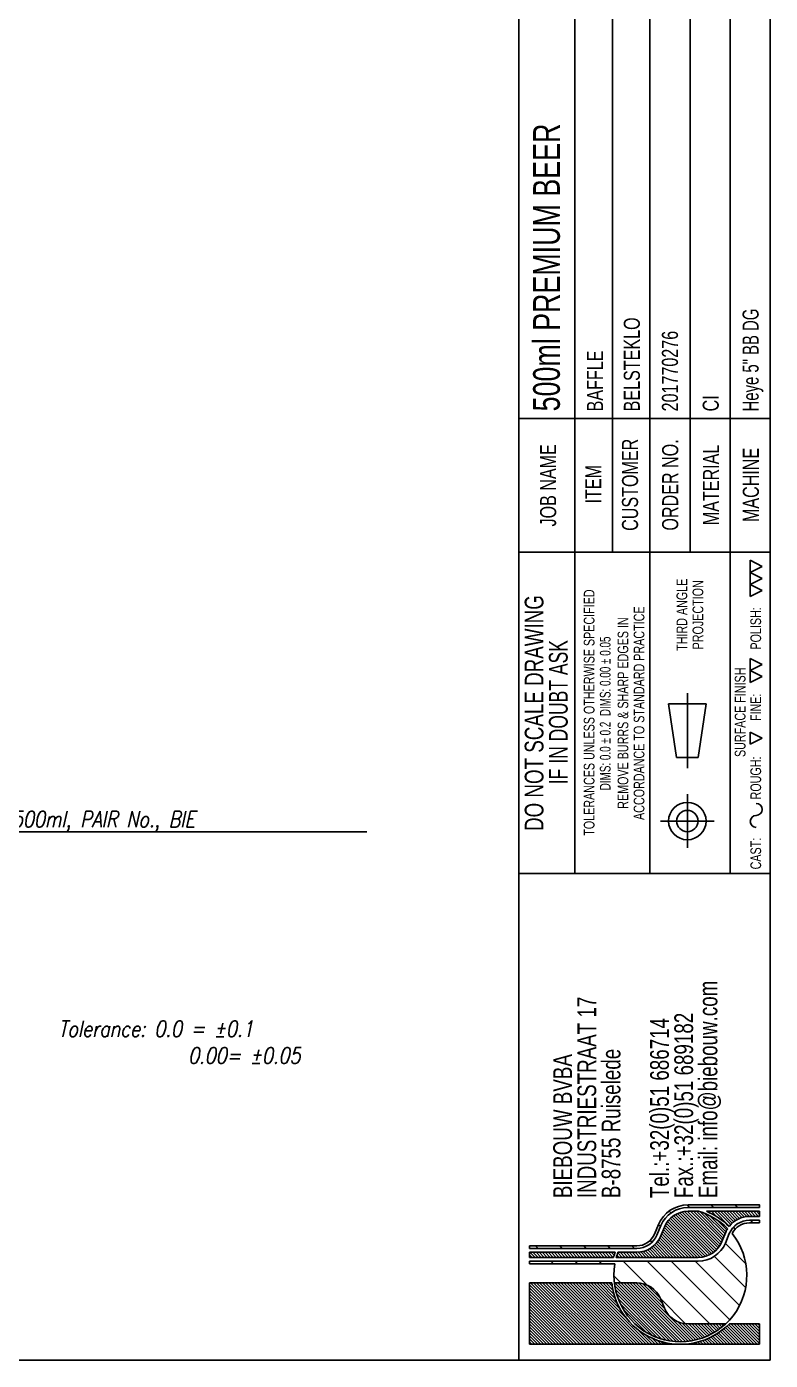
# Model space of a CAD drawing. Header units: millimetres. Extents: x 5 to 286, y 5 to 409.
# Drawn here: x 147.1 to 286, y 5 to 254.2 of the extents above; entities that cross this region are included whole.
import ezdxf

# ---------------------------------------------------------------- set-up
doc = ezdxf.new("R2010")
doc.units = ezdxf.units.MM
doc.header["$LTSCALE"] = 0.2
for name, color, linetype in [('DIMENSIONS', 2, 'Continuous'), ('HATCH', 3, 'Continuous'), ('TEXT', 2, 'Continuous')]:
    doc.layers.add(name, color=color, linetype=linetype)
doc.layers.add('OUTLINE', color=7, linetype='Continuous', lineweight=25)
doc.styles.add('ITALICT', font='italict', dxfattribs={"width": 0.8, "height": 3})
doc.styles.add('SLDTEXTSTYLE0', font='TXT', dxfattribs={"width": 0.75})
doc.styles.add('SLDTEXTSTYLE1', font='TXT', dxfattribs={"width": 0.6911764705882353})
doc.styles.add('SLDTEXTSTYLE2', font='TXT', dxfattribs={"width": 0.7})
doc.styles.add('SLDTEXTSTYLE4', font='TXT', dxfattribs={"width": 0.6923076923076923})
pattern_1 = [(135, (294, -3), (-0.2806330037834111, -0.280633003783411), [])]
pattern_2 = [(135.0000000000001, (294, -3), (-2.245064030267284, -2.245064030267292), [])]

# ---------------------------------------------------------------- blocks, each defined once
blk = doc.blocks.new('SW_NOTE_0')
at = {"layer": 'TEXT', "color": 0, "char_height": 3.5, "attachment_point": 1, "style": 'SLDTEXTSTYLE0'}
for s, insert in [('BIEBOUW BVBA', (0, 4.497652582159624)), ('INDUSTRIESTRAAT 17', (0, -0.02804194829763434)), ('B-8755 Ruiselede', (0, -4.553736478754892)), ('Tel.:+32(0)51 686714', (0, -13.60512553966941)), ('Fax.:+32(0)51 689182', (0, -18.13082007012667)), ('Email: info@biebouw.com', (0, -22.65651460058393))]:
    blk.add_mtext(s, dxfattribs=dict(at, insert=insert))
blk = doc.blocks.new('SW_NOTE_1')
at = {"layer": 'TEXT', "color": 0, "char_height": 2, "attachment_point": 2, "style": 'SLDTEXTSTYLE0'}
for s, insert in [('THIRD ANGLE', (8.34375000000001, 2.5700871898055)), ('PROJECTION', (8.329166397452347, -0.4299128362715322))]:
    blk.add_mtext(s, dxfattribs=dict(at, insert=insert))
blk = doc.blocks.new('SW_NOTE_2')
at = {"layer": 'TEXT', "color": 0, "char_height": 2, "attachment_point": 2, "style": 'SLDTEXTSTYLE0'}
for s, insert in [('REMOVE BURRS & SHARP EDGES IN', (21.78125, 2.570087189805503)), ('ACCORDANCE TO STANDARD PRACTICE', (21.7472258657217, -0.4299128362715288))]:
    blk.add_mtext(s, dxfattribs=dict(at, insert=insert))
blk = doc.blocks.new('SW_NOTE_3')
at = {"layer": 'TEXT', "color": 0, "char_height": 2, "attachment_point": 2}
for s, insert, style in [('TOLERANCES UNLESS OTHERWISE SPECIFIED', (27.09375, 2.570087189805503), 'SLDTEXTSTYLE0'), ('DIMS: 0.0 ± 0.2  DIMS: 0.00 ± 0.05', (26.93194648623468, -0.4299128362715288), 'SLDTEXTSTYLE1')]:
    blk.add_mtext(s, dxfattribs=dict(at, insert=insert, style=style))
blk = doc.blocks.new('SW_NOTE_4')
at = {"layer": 'TEXT', "color": 0, "char_height": 3.5, "attachment_point": 2}
for s, insert, style in [('DO NOT SCALE DRAWING', (28.71093750000001, 4.497652582159624), 'SLDTEXTSTYLE0'), ('IF IN DOUBT ASK', (28.89079850912093, -0.02804194829763434), 'SLDTEXTSTYLE2')]:
    blk.add_mtext(s, dxfattribs=dict(at, insert=insert, style=style))

msp = doc.modelspace()

# ---------------------------------------------------------------- hatches: boundary and pattern name
at = {"layer": 'HATCH'}
h = msp.add_hatch(dxfattribs=at)
h.set_pattern_fill('LINE', color=256, scale=1.000000000000001, angle=135.0000000000001, style=0)
h.set_pattern_definition(pattern_2)
edge = h.paths.add_edge_path(flags=0)
edge.add_line((283.9999999999998, 34.03888888888832), (270.6222222222223, 34.03888888888832))
edge.add_arc((270.6222222222223, 28.06666666666604), 5.972222222222335, 90, 157.3801350519616)
edge.add_line((265.1094017094015, 30.36367521367447), (264.3743589743587, 28.59957264957227))
edge.add_arc((261.0666666666667, 29.97777777777719), 3.583333333332774, 270.0000000000091, 337.38013505196005, ccw=False)
edge.add_line((261.0666666666673, 26.39444444444462), (241.000000000001, 26.39444444444462))
edge.add_line((241.0000000000011, 26.39444444444462), (241.0000000000011, 25.91666666666665))
edge.add_line((241.0000000000011, 25.91666666666674), (261.0666666666674, 25.91666666666675))
edge.add_arc((261.0666666666667, 29.97777777777719), 4.061111111110744, 270.0000000000089, 337.380135051955)
edge.add_line((264.8153846153843, 28.41581196581114), (265.5504273504271, 30.17991452991379))
edge.add_arc((270.6222222222223, 28.06666666666604), 5.494444444444536, 89.9999999999992, 157.3801350519609, ccw=False)
edge.add_line((270.6222222222223, 33.56111111111045), (283.9999999999998, 33.56111111111045))
edge.add_line((283.9999999999998, 33.56111111111045), (283.9999999999998, 34.03888888888824))
h = msp.add_hatch(dxfattribs=at)
h.set_pattern_fill('ANSI31', color=256, scale=0.125, angle=90, style=0)
h.set_pattern_definition(pattern_1)
edge = h.paths.add_edge_path(flags=0)
edge.add_line((261.0666666666667, 25.20000000000016), (257.5346362342449, 25.20000000000016))
edge.add_arc((269.188888888888, 20.89999999999986), 12.42222222222142, 159.7477532578104, 164.3815017243516)
edge.add_line((257.2253485978089, 24.24444444444407), (272.5333333333331, 24.24444444444407))
edge.add_arc((272.5333333333335, 29.02222222222201), 4.777777777777787, 269.9999999999947, 337.3801350519655)
edge.add_line((276.9435897435899, 27.18461538461565), (277.6786324786327, 28.94871794871874))
edge.add_arc((282.0888888888895, 27.11111111111177), 4.77777777777832, 148.2075319509765, 157.3801350519587, ccw=False)
edge.add_arc((269.188888888888, 20.89999999999986), 12.42222222222245, 44.63857984553064, 74.05763139437076)
edge.add_line((272.6009046936366, 32.84444444444443), (270.6222222222223, 32.84444444444443))
edge.add_arc((270.6222222222223, 28.06666666666604), 4.777777777778299, 90, 157.3801350519547)
edge.add_line((266.2119658119657, 29.90427350427342), (265.4769230769234, 28.14017094017078))
edge.add_arc((261.0666666666667, 29.97777777777719), 4.777777777777462, 270, 337.38013505196443, ccw=False)
h = msp.add_hatch(dxfattribs=at)
h.set_pattern_fill('ANSI31', color=256, scale=0.125, angle=90, style=0)
h.set_pattern_definition(pattern_1)
edge = h.paths.add_edge_path(flags=0)
edge.add_arc((269.188888888888, 20.89999999999986), 12.90000000000028, 45.037547416076904, 67.80839343372293, ccw=False)
edge.add_arc((282.0888888888895, 27.11111111111177), 4.777777777777994, 89.9999999999992, 142.3787448133393, ccw=False)
edge.add_line((282.0888888888895, 31.88888888888971), (284.0000000000003, 31.88888888888971))
edge.add_line((284.0000000000003, 31.88888888888971), (283.9999999999998, 32.84444444444446))
edge.add_line((283.9999999999998, 32.84444444444443), (274.0612853129888, 32.84444444444443))
h = msp.add_hatch(dxfattribs=at)
h.set_pattern_fill('LINE', color=256, scale=1.000000000000001, angle=135.0000000000001, style=0)
h.set_pattern_definition(pattern_2)
edge = h.paths.add_edge_path(flags=0)
edge.add_line((241.0000000000002, 23.04999999999973), (256.9541389961342, 23.04999999999973))
edge.add_arc((269.188888888888, 20.89999999999986), 12.42222222222082, 170.0332336997553, 186.6258095648188)
edge.add_line((256.8496360551948, 19.46666666666761), (261.0666666666669, 19.46666666666761))
edge.add_arc((261.0666666666666, 14.68888888888955), 4.77777777777799, 22.6198649480404, 89.99999999999659, ccw=False)
edge.add_line((265.4769230769232, 16.52649572649648), (266.2119658119657, 14.76239316239371))
edge.add_arc((270.6222222222223, 16.60000000000014), 4.777777777777617, 202.6198649480355, 270)
edge.add_line((270.6222222222223, 11.82222222222265), (277.6686032446651, 11.82222222222265))
edge.add_arc((269.188888888888, 20.89999999999986), 12.42222222222082, 313.0490798002419, 398.804006026696)
edge.add_arc((282.0888888888895, 27.11111111111177), 3.583333333333259, 89.99999999999909, 153.9546694393015, ccw=False)
edge.add_line((282.0888888888895, 30.69444444444503), (284.0000000000003, 30.69444444444503))
edge.add_line((284.0000000000003, 30.69444444444503), (284.0000000000003, 31.1722222222226))
edge.add_line((284.0000000000003, 31.17222222222256), (282.0888888888896, 31.17222222222256))
edge.add_arc((282.0888888888895, 27.11111111111177), 4.061111111110832, 90.00000000000081, 157.380135051969)
edge.add_line((278.3401709401717, 28.67307692307691), (277.6051282051289, 26.90897435897426))
edge.add_arc((272.5333333333335, 29.02222222222201), 5.494444444445089, 269.99999999999454, 337.3801350519619, ccw=False)
edge.add_line((272.5333333333331, 23.52777777777681), (241.0000000000003, 23.52777777777681))
edge.add_line((241.0000000000002, 23.52777777777681), (241.0000000000002, 23.04999999999969))
h = msp.add_hatch(dxfattribs=at)
h.set_pattern_fill('ANSI31', color=256, scale=0.125, angle=90, style=0)
h.set_pattern_definition(pattern_1)
edge = h.paths.add_edge_path(flags=0)
edge.add_arc((269.188888888888, 20.89999999999986), 12.89999999999925, 160.5287793655065, 164.9738862408802, ccw=False)
edge.add_line((257.0266522524802, 25.20000000000016), (240.9999999999996, 25.20000000000016))
edge.add_line((240.9999999999997, 25.20000000000016), (240.9999999999997, 24.24444444444412))
edge.add_line((240.9999999999997, 24.24444444444407), (256.7299687367237, 24.24444444444407))
h = msp.add_hatch(dxfattribs=at)
h.set_pattern_fill('ANSI31', color=256, scale=0.125, angle=90, style=0)
h.set_pattern_definition(pattern_1)
edge = h.paths.add_edge_path(flags=0)
edge.add_arc((269.188888888888, 20.89999999999986), 12.89999999999979, 186.3793702084425, 270, ccw=False)
edge.add_line((256.3687658178897, 19.46666666666647), (240.9999999999996, 19.46666666666647))
edge.add_line((240.9999999999997, 19.46666666666647), (240.9999999999991, 8.000000000000247))
edge.add_line((240.9999999999991, 8.000000000000341), (269.188888888888, 8.000000000000341))
h = msp.add_hatch(dxfattribs=at)
h.set_pattern_fill('ANSI31', color=256, scale=0.125, angle=90, style=0)
h.set_pattern_definition(pattern_1)
edge = h.paths.add_edge_path(flags=0)
edge.add_line((261.0666666666669, 19.46666666666761), (256.8496360551948, 19.46666666666761))
edge.add_arc((269.188888888888, 20.89999999999986), 12.42222222222082, 186.6258095648188, 313.0490798002419)
edge.add_line((277.6686032446651, 11.82222222222265), (270.6222222222223, 11.82222222222265))
edge.add_arc((270.6222222222223, 16.60000000000014), 4.777777777777617, 202.6198649480347, 270, ccw=False)
edge.add_line((266.2119658119658, 14.76239316239378), (265.4769230769232, 16.52649572649655))
edge.add_arc((261.0666666666666, 14.68888888888955), 4.77777777777799, 22.6198649480412, 89.9999999999974)
h = msp.add_hatch(dxfattribs=at)
h.set_pattern_fill('ANSI31', color=256, scale=0.125, angle=90, style=0)
h.set_pattern_definition(pattern_1)
edge = h.paths.add_edge_path(flags=0)
edge.add_arc((269.188888888888, 20.89999999999986), 12.89999999999979, 270, 315.27508684506944, ccw=False)
edge.add_line((269.188888888888, 8.000000000000341), (283.9999999999992, 8.000000000000338))
edge.add_line((283.9999999999992, 8.000000000000341), (283.9999999999997, 11.82222222222267))
edge.add_line((283.9999999999998, 11.82222222222265), (278.3542558001084, 11.82222222222265))

# ---------------------------------------------------------------- linework, layer by layer
at = {"layer": 'OUTLINE'}
for p, q in [((238.9999999999999, 408.9999999999999), (238.9999999999999, 5)), ((263.5, 96.00000000000023), (263.5, 408.9999999999999)), ((286, 408.9999999999999), (286, 5)), ((249.4999999999998, 309), (249.4999999999998, 155.9999999999999)), ((256.5000000000003, 155.9999999999999), (256.5000000000003, 309)), ((270.9999999999994, 155.9999999999999), (270.9999999999994, 309)), ((278.4999999999998, 309), (278.4999999999998, 96.00000000000023)), ((238.9999999999999, 180.9999999999993), (285.9999999999995, 180.9999999999993)), ((238.9999999999999, 155.9999999999999), (285.9999999999995, 155.9999999999999)), ((249.4999999999998, 155.9999999999999), (249.4999999999998, 96.00000000000023)), ((284.5, 153.3749999999998), (282.2499999999999, 154.4999999999998)), ((282.2499999999999, 154.4999999999998), (282.2499999999999, 152.2499999999998)), ((282.2499999999999, 152.2499999999998), (284.5, 153.3749999999998)), ((284.5, 151.1249999999997), (282.2499999999999, 152.2499999999998)), ((282.2499999999999, 152.2499999999998), (282.2499999999999, 149.9999999999997)), ((282.2499999999999, 149.9999999999997), (284.5, 151.1249999999997)), ((284.5, 148.875), (282.2499999999999, 149.9999999999997)), ((282.2499999999999, 149.9999999999997), (282.2499999999999, 147.75)), ((282.2499999999999, 147.75), (284.5, 148.875)), ((284.5, 135.056609328841), (282.2499999999999, 136.181609328841)), ((282.2499999999999, 136.181609328841), (282.2499999999999, 133.9316093288405)), ((282.2499999999999, 133.9316093288405), (284.5, 135.056609328841)), ((284.5, 132.8066093288413), (282.2499999999999, 133.9316093288405)), ((282.2499999999999, 133.9316093288405), (282.2499999999999, 131.6816093288409)), ((282.2499999999999, 131.6816093288409), (284.5, 132.8066093288413)), ((270.4999999999998, 115.6745526674713), (270.4999999999998, 129.6745526674715)), ((266.9999999999999, 127.6745526674717), (274, 127.6745526674717)), ((268.4999999999999, 117.6745526674715), (266.9999999999999, 127.6745526674717)), ((274, 127.6745526674717), (272.4999999999999, 117.6745526674715)), ((284.5, 121.2936458063638), (282.2499999999999, 122.418645806363)), ((282.2499999999999, 122.418645806363), (282.2499999999999, 120.1686458063632)), ((282.2499999999999, 120.1686458063632), (284.5, 121.2936458063638)), ((272.4999999999999, 117.6745526674715), (268.4999999999999, 117.6745526674715)), ((270.4999999999998, 100.775690382963), (270.4999999999998, 110.7756903829633)), ((275.4999999999995, 105.7756903829634), (265.4999999999998, 105.7756903829634)), ((238.9999999999999, 96.00000000000023), (285.9999999999995, 96.00000000000023)), ((270.6222222222223, 34.03888888888832), (283.9999999999998, 34.03888888888832)), ((270.6222222222223, 33.56111111111045), (283.9999999999998, 33.56111111111045)), ((272.6009046936366, 32.84444444444443), (270.6222222222223, 32.84444444444443)), ((274.0612853129888, 32.84444444444443), (283.9999999999998, 32.84444444444443)), ((283.9999999999998, 33.56111111111045), (283.9999999999998, 34.03888888888832)), ((283.9999999999998, 32.84444444444443), (284.0000000000003, 31.88888888888971)), ((264.3743589743588, 28.59957264957222), (265.1094017094015, 30.36367521367447)), ((264.8153846153843, 28.41581196581114), (265.5504273504272, 30.17991452991373)), ((284.0000000000003, 31.88888888888971), (282.0888888888895, 31.88888888888971)), ((282.0888888888895, 31.17222222222256), (284.0000000000003, 31.17222222222256)), ((282.0888888888895, 30.69444444444503), (284.0000000000003, 30.69444444444503)), ((284.0000000000003, 31.17222222222256), (284.0000000000003, 30.69444444444503)), ((266.2119658119657, 29.90427350427342), (265.4769230769233, 28.14017094017072)), ((276.9435897435899, 27.18461538461565), (277.6786324786326, 28.94871794871881)), ((277.6051282051288, 26.90897435897421), (278.3401709401717, 28.67307692307691)), ((241.0000000000011, 25.91666666666674), (241.0000000000011, 26.39444444444462)), ((241.0000000000011, 26.39444444444462), (261.0666666666673, 26.39444444444462)), ((241.0000000000011, 25.91666666666674), (261.0666666666673, 25.91666666666674)), ((240.9999999999997, 24.24444444444407), (240.9999999999997, 25.20000000000016)), ((240.9999999999997, 25.20000000000016), (257.0266522524802, 25.20000000000016)), ((261.0666666666667, 25.20000000000016), (257.534636234245, 25.20000000000016)), ((256.7299687367237, 24.24444444444407), (240.9999999999997, 24.24444444444407)), ((241.0000000000002, 23.04999999999973), (241.0000000000002, 23.52777777777681)), ((241.0000000000002, 23.52777777777681), (272.5333333333331, 23.52777777777681)), ((241.0000000000002, 23.04999999999973), (256.9541389961342, 23.04999999999973)), ((257.2253485978089, 24.24444444444407), (272.5333333333331, 24.24444444444407)), ((241.0000000000001, 8.000000000000341), (240.9999999999997, 19.46666666666647)), ((240.9999999999997, 19.46666666666647), (256.3687658178897, 19.46666666666647)), ((261.0666666666669, 19.46666666666761), (256.8496360551948, 19.46666666666761)), ((266.2119658119658, 14.76239316239378), (265.4769230769232, 16.52649572649648)), ((277.6686032446651, 11.82222222222265), (270.6222222222223, 11.82222222222265)), ((278.3542558001084, 11.82222222222265), (283.9999999999998, 11.82222222222265)), ((283.9999999999998, 11.82222222222265), (283.9999999999992, 8.000000000000341)), ((283.9999999999992, 8.000000000000341), (241.0000000000001, 8.000000000000341)), ((286, 5), (5, 5))]:
    msp.add_line(p, q, dxfattribs=at)
for radius in [3.500000000000284, 1.999999999999787]:
    msp.add_circle((270.4999999999998, 105.7756903829634), radius, dxfattribs=at)
for centre, radius, start, end in [((283.3749999999999, 107.9583627971965), 1.125000000000043, 270, 90), ((283.3749999999999, 105.7083627971967), 1.125000000000043, 90, 270), ((270.6222222222223, 28.06666666666604), 5.972222222222404, 90, 157.3801350519616), ((270.6222222222223, 28.06666666666604), 5.494444444444606, 90, 157.3801350519623), ((270.6222222222223, 28.06666666666604), 4.777777777778436, 90, 157.3801350519544), ((269.188888888888, 20.89999999999986), 12.4222222222225, 44.6385798455301, 74.05763139437036), ((269.188888888888, 20.89999999999986), 12.9000000000005, 45.03754741607788, 67.80839343372332), ((282.0888888888895, 27.11111111111177), 4.77777777777801, 90, 142.3787448133398), ((282.0888888888895, 27.11111111111177), 4.061111111110836, 90, 157.3801350519682), ((282.0888888888895, 27.11111111111177), 3.583333333333261, 90, 153.9546694393029), ((269.188888888888, 20.89999999999986), 12.42222222222082, 170.0332336997548, 38.80400602669592), ((261.0666666666667, 29.97777777777719), 3.583333333333, 270.0000000000109, 337.380135051962), ((261.0666666666667, 29.97777777777719), 4.06111111111097, 270.0000000000096, 337.3801350519557), ((261.0666666666667, 29.97777777777719), 4.777777777777822, 270, 337.380135051966), ((282.0888888888895, 27.11111111111177), 4.777777777778329, 148.2075319509784, 157.3801350519597), ((269.188888888888, 20.89999999999986), 12.8999999999993, 160.5287793655067, 164.9738862408808), ((269.188888888888, 20.89999999999986), 12.42222222222159, 159.7477532578097, 164.3815017243512), ((272.5333333333335, 29.02222222222201), 4.777777777777992, 269.9999999999945, 337.3801350519651), ((272.5333333333335, 29.02222222222201), 5.494444444445271, 269.9999999999953, 337.3801350519623), ((269.188888888888, 20.89999999999986), 12.90000000000003, 186.379370208443, 315.2750868450703), ((261.0666666666666, 14.68888888888955), 4.777777777777992, 22.6198649480419, 89.99999999999727), ((270.6222222222223, 16.60000000000014), 4.777777777777685, 202.6198649480352, 270)]:
    msp.add_arc(centre, radius, start, end, dxfattribs=at)
at = {"layer": 'TEXT'}
msp.add_line((210.6425587477359, 103.7760468349204), (100.1848192432195, 103.7760468349204), dxfattribs=at)

# ---------------------------------------------------------------- block references
at = {"layer": 'TEXT', "rotation": 90}
for name, p in [('SW_NOTE_1', (271.046306604533, 135.9888554330497)), ('SW_NOTE_4', (244.6177355153519, 97.24686112097447)), ('SW_NOTE_3', (253.7248780331045, 98.95588647416776)), ('SW_NOTE_2', (260.046306604533, 104.1794997065419)), ('SW_NOTE_0', (249.9435279909658, 35.31160759143347))]:
    msp.add_blockref(name, p, dxfattribs=at)

# ---------------------------------------------------------------- texts
at = {"layer": 'DIMENSIONS', "style": 'ITALICT', "width": 0.8000000000000002}
msp.add_text('0.00= %%p0.05', height=3, dxfattribs=at).set_placement((177.249919233246, 60.45894212846969))
at = {"layer": 'TEXT', "style": 'ITALICT', "width": 0.8000000000000002}
for s, p in [('ENGRAVE: PREMIUM BEER 500ml, PAIR No., BIE', (101.6278997557434, 104.6367414453044)), ('Tolerance: 0.0 = %%p0.1', (153.037083796481, 65.45894212846969))]:
    msp.add_text(s, height=3, dxfattribs=at).set_placement(p)
at = {"layer": 'TEXT', "rotation": 90}
for s, insert, char_height, attachment_point, style in [('{500ml PREMIUM BEER}', (241.6836559138653, 182.3356476726979), 5, 1, 'SLDTEXTSTYLE0'), ('BELSTEKLO', (258.6247581484213, 182.3356476726979), 3, 1, 'SLDTEXTSTYLE0'), ('Heye 5" BB DG', (280.8172073966628, 182.3285701968923), 3, 1, 'SLDTEXTSTYLE4'), ('{201770276}', (265.7462789902114, 182.3285701968924), 3, 1, 'SLDTEXTSTYLE0'), ('BAFFLE', (251.748740307452, 182.3356476726979), 3, 1, 'SLDTEXTSTYLE0'), ('CI', (273.3674944657967, 182.3285701968923), 3, 1, 'SLDTEXTSTYLE0'), ('CUSTOMER', (258.2914245276197, 168.6152642204514), 3, 2, 'SLDTEXTSTYLE0'), ('JOB NAME', (242.9890310164089, 168.5194316118113), 3, 2, 'SLDTEXTSTYLE0'), ('ORDER NO.', (265.7921121680761, 168.5840147941461), 3, 2, 'SLDTEXTSTYLE0'), ('MATERIAL', (273.4133276436613, 168.5913061409344), 3, 2, 'SLDTEXTSTYLE0'), ('MACHINE', (280.8630405745273, 168.5892237036576), 3, 2, 'SLDTEXTSTYLE0'), ('ITEM', (251.4154066866503, 168.7183895877652), 3, 2, 'SLDTEXTSTYLE0'), ('POLISH:', (282.2806177712623, 137.8244601770984), 2, 1, 'SLDTEXTSTYLE0'), ('SURFACE FINISH', (279.3638348533469, 126.1010282843464), 2, 2, 'SLDTEXTSTYLE0'), ('FINE:', (282.2806177712623, 124.472204460089), 2, 1, 'SLDTEXTSTYLE0'), ('ROUGH:', (282.2806177712623, 109.8177506495297), 2, 1, 'SLDTEXTSTYLE0'), ('CAST:', (282.2806177712623, 96.74144781569862), 2, 1, 'SLDTEXTSTYLE0')]:
    msp.add_mtext(s, dxfattribs=dict(at, insert=insert, char_height=char_height, attachment_point=attachment_point, style=style))

doc.saveas('drawing.dxf')
